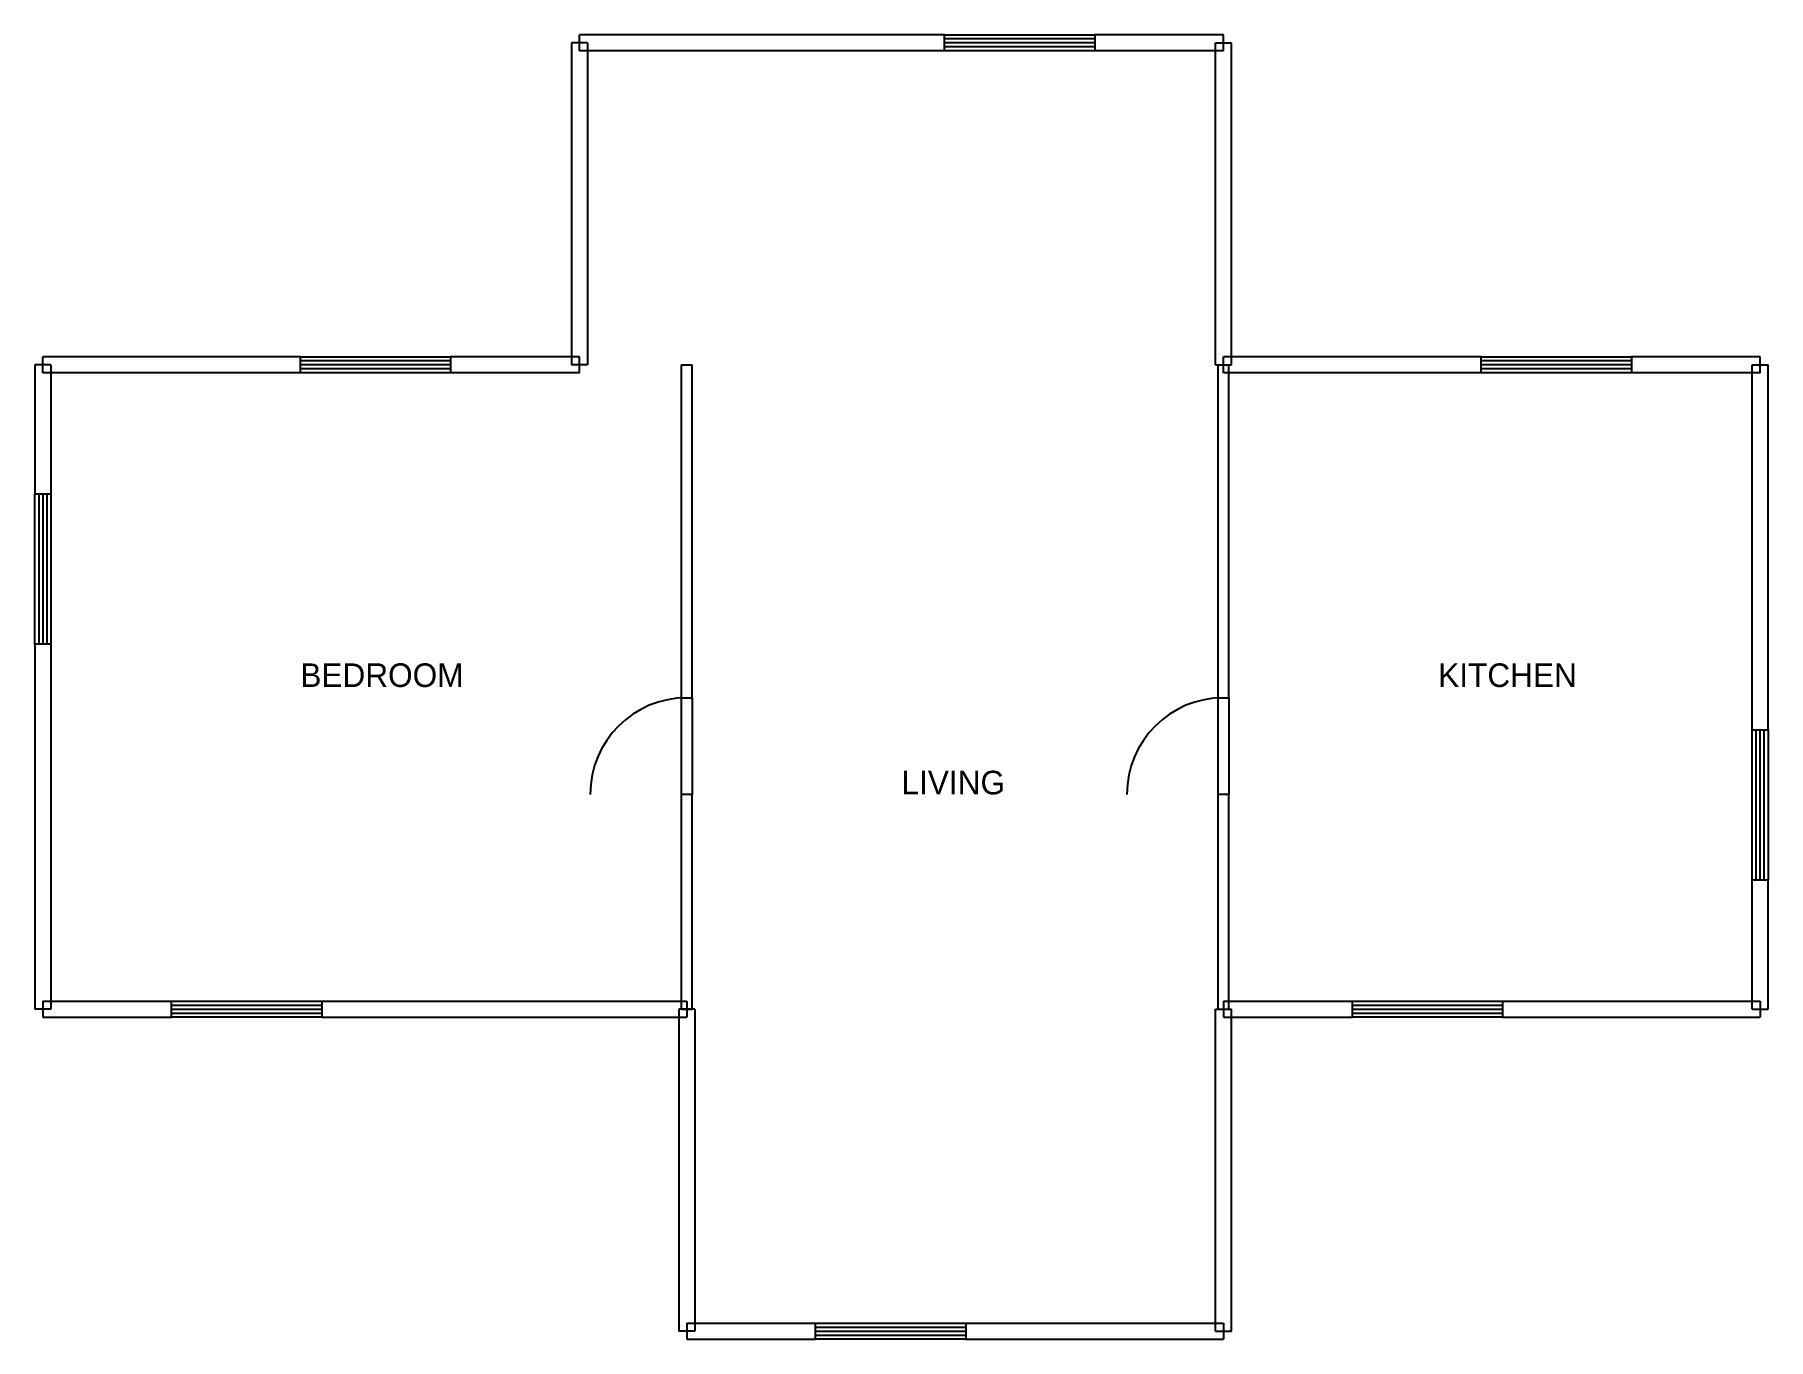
# Model space of a CAD drawing. Header units: metres. Extents: x -0.1 to 16.1, y -3.1 to 9.1.
import ezdxf

# ---------------------------------------------------------------- set-up
doc = ezdxf.new("R2010")
doc.units = ezdxf.units.M
for name, color, linetype in [('A-ANNO-TEXT', 2, 'Continuous'), ('A-DOOR', 3, 'Continuous'), ('A-GLAZ', 4, 'Continuous'), ('A-WALL', 7, 'Continuous')]:
    doc.layers.add(name, color=color, linetype=linetype)

msp = doc.modelspace()

# ---------------------------------------------------------------- linework, layer by layer
at = {"layer": 'A-DOOR'}
for points in [[(5.95, 2), (5.95, 2.9), (6.05, 2.9), (6.05, 2)], [(10.95, 2), (10.95, 2.9), (11.05, 2.9), (11.05, 2)]]:
    msp.add_lwpolyline(points, close=True, dxfattribs=at)
for centre in [(6, 2), (11, 2)]:
    msp.add_arc(centre, 0.9, 90, 180, dxfattribs=at)
at = {"layer": 'A-GLAZ'}
for p, q in [((9.8, 9.0375), (8.4, 9.0375)), ((9.8, 9), (8.4, 9)), ((9.8, 8.9625), (8.4, 8.9625)), ((3.8, 6.0375), (2.4, 6.0375)), ((3.8, 6), (2.4, 6)), ((14.8, 6.0375), (13.4, 6.0375)), ((14.8, 6), (13.4, 6)), ((3.8, 5.9625), (2.4, 5.9625)), ((14.8, 5.9625), (13.4, 5.9625)), ((-0.0375, 4.8), (-0.0375, 3.4)), ((0, 4.8), (0, 3.4)), ((0.0375, 4.8), (0.0375, 3.4)), ((15.9625, 1.2), (15.9625, 2.6)), ((16, 1.2), (16, 2.6)), ((16.0375, 1.2), (16.0375, 2.6)), ((1.2, 0.0375), (2.6, 0.0375)), ((1.2, 0), (2.6, 0)), ((12.2, 0.0375), (13.6, 0.0375)), ((12.2, 0), (13.6, 0)), ((1.2, -0.0375), (2.6, -0.0375)), ((12.2, -0.0375), (13.6, -0.0375)), ((7.2, -2.9625), (8.6, -2.9625)), ((7.2, -3), (8.6, -3)), ((7.2, -3.0375), (8.6, -3.0375))]:
    msp.add_line(p, q, dxfattribs=at)
for points in [[(9.8, 8.925), (8.4, 8.925), (8.4, 9.075), (9.8, 9.075)], [(3.8, 5.925), (2.4, 5.925), (2.4, 6.075), (3.8, 6.075)], [(14.8, 5.925), (13.4, 5.925), (13.4, 6.075), (14.8, 6.075)], [(0.075, 4.8), (0.075, 3.4), (-0.075, 3.4), (-0.075, 4.8)], [(15.925, 1.2), (15.925, 2.6), (16.075, 2.6), (16.075, 1.2)], [(1.2, 0.075), (2.6, 0.075), (2.6, -0.075), (1.2, -0.075)], [(12.2, 0.075), (13.6, 0.075), (13.6, -0.075), (12.2, -0.075)], [(7.2, -2.925), (8.6, -2.925), (8.6, -3.075), (7.2, -3.075)]]:
    msp.add_lwpolyline(points, close=True, dxfattribs=at)
at = {"layer": 'A-WALL'}
for p, q in [((8.4, 9.075), (5, 9.075)), ((5, 8.925), (5, 9.075)), ((11, 9.075), (9.8, 9.075)), ((11, 8.925), (11, 9.075)), ((4.925, 9), (4.925, 6)), ((5.075, 9), (4.925, 9)), ((8.4, 8.925), (5, 8.925)), ((5.075, 9), (5.075, 6)), ((11, 8.925), (9.8, 8.925)), ((10.925, 6), (10.925, 9)), ((10.925, 9), (11.075, 9)), ((11.075, 6), (11.075, 9)), ((-0.075, 6), (-0.075, 4.8)), ((0.075, 6), (-0.075, 6)), ((2.4, 6.075), (0, 6.075)), ((0, 5.925), (0, 6.075)), ((0.075, 6), (0.075, 4.8)), ((5, 6.075), (3.8, 6.075)), ((5.075, 6), (4.925, 6)), ((5, 5.925), (5, 6.075)), ((5.95, 2.9), (5.95, 6)), ((5.95, 6), (6.05, 6)), ((6.05, 2.9), (6.05, 6)), ((10.925, 6), (11.075, 6)), ((10.95, 2.9), (10.95, 6)), ((10.95, 6), (11.05, 6)), ((13.4, 6.075), (11, 6.075)), ((11, 5.925), (11, 6.075)), ((11.05, 2.9), (11.05, 6)), ((16, 6.075), (14.8, 6.075)), ((15.925, 2.6), (15.925, 6)), ((15.925, 6), (16.075, 6)), ((16, 5.925), (16, 6.075)), ((16.075, 2.6), (16.075, 6)), ((2.4, 5.925), (0, 5.925)), ((5, 5.925), (3.8, 5.925)), ((13.4, 5.925), (11, 5.925)), ((16, 5.925), (14.8, 5.925)), ((-0.075, 3.4), (-0.075, 0)), ((0.075, 3.4), (0.075, 0)), ((5.95, 0), (5.95, 2)), ((6.05, 0), (6.05, 2)), ((10.95, 0), (10.95, 2)), ((11.05, 0), (11.05, 2)), ((15.925, 0), (15.925, 1.2)), ((16.075, 0), (16.075, 1.2)), ((0.075, 0), (-0.075, 0)), ((0, 0.075), (1.2, 0.075)), ((0, 0.075), (0, -0.075)), ((2.6, 0.075), (6, 0.075)), ((5.925, 0), (5.925, -3)), ((6.075, 0), (5.925, 0)), ((5.95, 0), (6.05, 0)), ((6, 0.075), (6, -0.075)), ((6.075, 0), (6.075, -3)), ((10.925, -3), (10.925, 0)), ((10.925, 0), (11.075, 0)), ((10.95, 0), (11.05, 0)), ((11, 0.075), (12.2, 0.075)), ((11, 0.075), (11, -0.075)), ((11.075, -3), (11.075, 0)), ((13.6, 0.075), (16, 0.075)), ((15.925, 0), (16.075, 0)), ((16, 0.075), (16, -0.075)), ((0, -0.075), (1.2, -0.075)), ((2.6, -0.075), (6, -0.075)), ((11, -0.075), (12.2, -0.075)), ((13.6, -0.075), (16, -0.075)), ((6.075, -3), (5.925, -3)), ((6, -2.925), (7.2, -2.925)), ((6, -2.925), (6, -3.075)), ((8.6, -2.925), (11, -2.925)), ((10.925, -3), (11.075, -3)), ((11, -2.925), (11, -3.075)), ((6, -3.075), (7.2, -3.075)), ((8.6, -3.075), (11, -3.075))]:
    msp.add_line(p, q, dxfattribs=at)

# ---------------------------------------------------------------- texts
at = {"layer": 'A-ANNO-TEXT'}
for s, p in [('BEDROOM', (2.4, 3)), ('KITCHEN', (13, 3)), ('LIVING', (8, 2))]:
    msp.add_text(s, height=0.22, dxfattribs=at).set_placement(p)

doc.saveas('drawing.dxf')
